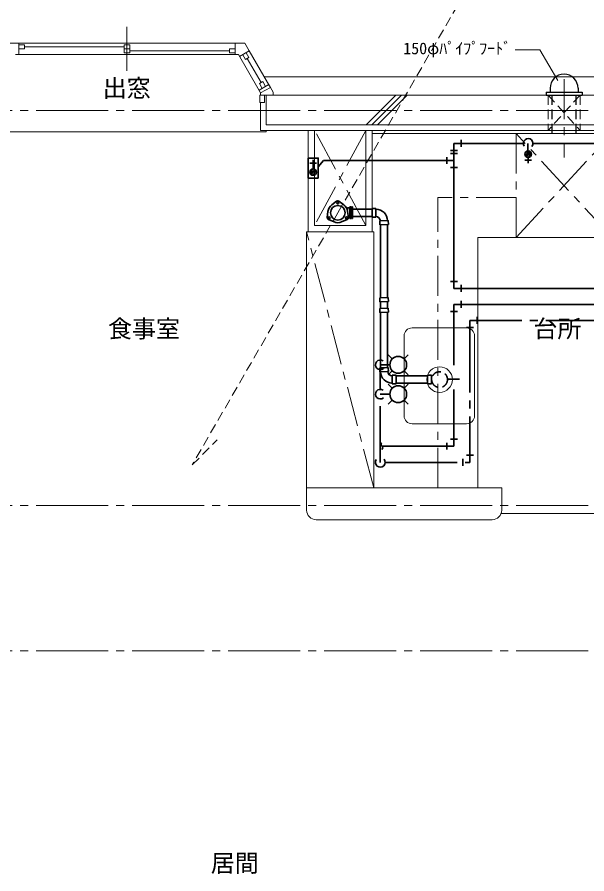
# Model space of a CAD drawing. Units: millimetres at full size, sheet at 1:50; details may follow other scales. Extents: x -9674 to 9699, y -6794 to 6791.
# Drawn here: x -6262 to -2700, y -1533 to 3825 of the extents above; entities that cross this region are included whole.
import ezdxf
from ezdxf.enums import TextEntityAlignment as Align

# ---------------------------------------------------------------- set-up
doc = ezdxf.new("R2010")
doc.units = ezdxf.units.MM
doc.header["$LTSCALE"] = 50
for name, pattern in [('CHAIN1', [8, 5, -1, 1, -1]), ('CHAIN2', [12, 9, -1, 1, -1]), ('DASHED1', [1.8, 1.2, -0.6])]:
    doc.linetypes.add(name, pattern=pattern)
for name, color, linetype, lineweight in [('1-0_芯', 134, 'CHAIN2', 9), ('1-1_躯体', 134, 'Continuous', 9), ('1-2_間仕切', 134, 'Continuous', 9), ('1-3_建具', 134, 'Continuous', 9), ('1-5_設備', 134, 'Continuous', 9), ('1-6_ﾊﾞﾙｺﾆｰ・階段', 134, 'Continuous', 9), ('1-7_その他', 134, 'DASHED1', 9), ('1-8_ハッチ', 134, 'Continuous', 9), ('2-0_芯', 3, 'Continuous', 35), ('2-3_建具', 4, 'Continuous', 35), ('2-7_その他', 2, 'Continuous', 25), ('2-9_金物', 1, 'CHAIN2', 35), ('2-A_文字', 6, 'Continuous', 35), ('2-C', 2, 'DASHED1', 25)]:
    doc.layers.add(name, color=color, linetype=linetype, lineweight=lineweight)
doc.layers.add('1-A_文字', color=134, linetype='Continuous')
doc.styles.add('ＭＳ ゴシック', font='')
doc.styles.get('ＭＳ ゴシック').set_extended_font_data('MS Gothic')

msp = doc.modelspace()

# ---------------------------------------------------------------- linework, layer by layer
at = {"layer": '1-0_芯'}
for p, q in [((-8542.5, 3241.87), (8067.5, 3241.87)), ((-8542.5, 771.87), (8067.5, 771.87)), ((-8542.5, -138.13), (2697.5, -138.13))]:
    msp.add_line(p, q, dxfattribs=at)
at = {"layer": '1-1_躯体'}
for p, q in [((-4706, 3336.87), (-4706, 3151.87)), ((-587.5, 3336.87), (-4706, 3336.87)), ((-622.5, 3151.87), (-4706, 3151.87))]:
    msp.add_line(p, q, dxfattribs=at)
at = {"layer": '1-2_間仕切'}
for p, q in [((-4442.5, 3116.87), (-4442.5, 2481.87)), ((-4402.5, 3116.87), (-4402.5, 2521.87)), ((-4082.5, 3116.87), (-4082.5, 2521.87)), ((-4042.5, 3116.87), (-4042.5, 2481.87)), ((-4402.5, 2521.87), (-4082.5, 2521.87)), ((-4442.5, 2481.87), (-4042.5, 2481.87))]:
    msp.add_line(p, q, dxfattribs=at)
at = {"layer": '1-3_建具'}
for p, q in [((-5575.5, 3765.35), (-5575.5, 3488.39)), ((-6312.71, 3661.87), (-6237.3, 3661.87)), ((-6252.3, 3591.87), (-6252.3, 3661.87)), ((-6217.3, 3650.87), (-6252.3, 3650.87)), ((-6237.3, 3661.87), (-4913.7, 3661.87)), ((-6217.3, 3650.87), (-6217.3, 3626.87)), ((-5593, 3602.87), (-5593, 3650.87)), ((-5593, 3650.87), (-5558, 3650.87)), ((-4838.29, 3661.87), (-4913.7, 3661.87)), ((-4898.7, 3591.87), (-4898.7, 3661.87)), ((-4838.29, 3661.87), (-4810.58, 3613.88)), ((-6237.3, 3591.87), (-6272.3, 3591.87)), ((-6217.3, 3626.87), (-6252.3, 3626.87)), ((-6237.3, 3591.87), (-4913.7, 3591.87)), ((-5593, 3638.87), (-6217.3, 3638.87)), ((-5593, 3626.87), (-5558, 3626.87)), ((-5558, 3614.87), (-4933.7, 3614.87)), ((-4933.7, 3626.87), (-4933.7, 3602.87)), ((-4933.7, 3626.87), (-4898.7, 3626.87)), ((-4933.7, 3602.87), (-4898.7, 3602.87)), ((-4913.7, 3591.87), (-4878.7, 3591.87)), ((-4757.14, 3381.32), (-4878.7, 3591.87)), ((-4871.2, 3578.88), (-4810.58, 3613.88)), ((-4813, 3572.07), (-4830.5, 3602.38)), ((-4696.52, 3416.32), (-4810.58, 3613.88)), ((-4823.39, 3566.07), (-4736.83, 3416.14)), ((-4757.14, 3381.32), (-4739.64, 3351.01)), ((-4749.64, 3368.33), (-4689.02, 3403.33)), ((-4726.44, 3422.14), (-4747.22, 3410.14)), ((-4747.22, 3410.14), (-4729.72, 3379.83)), ((-4679.02, 3386.01), (-4739.64, 3351.01)), ((-4726.44, 3422.14), (-4708.94, 3391.83)), ((-4679.02, 3386.01), (-4696.52, 3416.32)), ((-4745.5, 3291.87), (-4745.5, 3336.87)), ((-4725.5, 3336.87), (-4740.5, 3336.87)), ((-4739.64, 3351.01), (-4739.64, 3336.87)), ((-4661.86, 3336.87), (-4739.64, 3336.87)), ((-4745.5, 3291.87), (-4715.5, 3291.87)), ((-4706, 3116.87), (-4706, 3106.87)), ((-4706, 3106.87), (-6445, 3106.87))]:
    msp.add_line(p, q, dxfattribs=at)
for points in [[(-5593, 3602.87), (-5558, 3602.87), (-5558, 3650.87)], [(-4813, 3572.07), (-4833.78, 3560.07), (-4851.28, 3590.38)], [(-4679.02, 3386.01), (-4661.86, 3356.29), (-4661.86, 3336.87)], [(-4715.5, 3291.87), (-4715.5, 3336.87), (-4745.5, 3336.87)]]:
    msp.add_lwpolyline(points, dxfattribs=at)
at = {"layer": '1-5_設備'}
for p, q in [((-2292.5, 3096.87), (-4042.5, 3096.87)), ((-4452.5, 2481.87), (-4442.5, 2481.87)), ((-4452.5, 741.87), (-4452.5, 2481.87)), ((-4042.5, 2481.87), (-4032.5, 2481.87)), ((-4032.5, 881.87), (-4032.5, 2481.87)), ((-2292.5, 2446.87), (-3382.5, 2446.87)), ((-3382.5, 881.87), (-3382.5, 2446.87)), ((-3792.5, 1881.87), (-3452.5, 1881.87)), ((-3842.5, 1331.87), (-3842.5, 1831.87)), ((-3402.5, 1831.87), (-3402.5, 1331.87)), ((-3792.5, 1281.87), (-3452.5, 1281.87)), ((-3235.93, 721.87), (-2402.5, 721.87)), ((-3292.5, 681.87), (-4392.5, 681.87))]:
    msp.add_line(p, q, dxfattribs=at)
at = {"layer": '1-5_設備', "linetype": 'CHAIN1'}
for p, q in [((-3142.5, 3096.87), (-3142.5, 2446.87)), ((-3142.5, 2446.87), (-2542.5, 3096.87)), ((-2542.5, 2446.87), (-3142.5, 3096.87)), ((-3142.5, 2696.87), (-3632.5, 2696.87)), ((-3632.5, 881.87), (-3632.5, 2696.87)), ((-4032.5, 881.87), (-4452.5, 2481.87))]:
    msp.add_line(p, q, dxfattribs=at)
at = {"layer": '1-5_設備'}
msp.add_lwpolyline([(-3232.5, 741.87), (-3232.5, 881.87), (-4452.5, 881.87)], dxfattribs=at)
msp.add_circle((-3620.87, 1558.5), 80, dxfattribs=at)
for centre, radius, start, end in [((-3792.5, 1831.87), 50, 90, 180), ((-3452.5, 1831.87), 50, 0, 90), ((-3792.5, 1331.87), 50, 180, 270), ((-3452.5, 1331.87), 50, 270, 0), ((-4392.5, 741.87), 60, 180, 270), ((-3292.5, 741.87), 60, 270, 0)]:
    msp.add_arc(centre, radius, start, end, dxfattribs=at)
at = {"layer": '1-6_ﾊﾞﾙｺﾆｰ・階段'}
msp.add_line((-4717.04, 3451.87), (2762.92, 3451.87), dxfattribs=at)
at = {"layer": '1-7_その他', "linetype": 'CHAIN1'}
for p, q in [((-2842.5, 3436.87), (-2842.5, 2946.87)), ((-4082.5, 3116.87), (-4402.5, 2521.87)), ((-4082.5, 2521.87), (-4402.5, 3116.87))]:
    msp.add_line(p, q, dxfattribs=at)
at = {"layer": '1-7_その他'}
for p, q in [((-2942.5, 3336.87), (-2942.5, 3116.87)), ((-2942.5, 3336.87), (-2742.5, 3116.87)), ((-2742.5, 3336.87), (-2942.5, 3116.87)), ((-2742.5, 3336.87), (-2742.5, 3116.87))]:
    msp.add_line(p, q, dxfattribs=at)
at = {"layer": '1-8_ハッチ'}
for p, q in [((-4079.55, 3151.87), (-3894.55, 3336.87)), ((-4044.2, 3151.87), (-3859.2, 3336.87)), ((-4008.84, 3151.87), (-3823.84, 3336.87)), ((-4741, 3291.87), (-4741, 3116.87)), ((-1322.5, 3116.87), (-4741, 3116.87))]:
    msp.add_line(p, q, dxfattribs=at)
at = {"layer": '2-0_芯'}
for p, q in [((-4264.55, 2674.07), (-4294.97, 2650.76)), ((-4249.95, 2674.07), (-4219.53, 2650.76)), ((-4197.49, 2626.88), (-4200.64, 2626.88)), ((-4197.49, 2631.88), (-4197.49, 2618.07)), ((-4197.49, 2631.88), (-4182.25, 2631.88)), ((-4182.25, 2601.38), (-4182.25, 2637.88)), ((-4182.25, 2637.88), (-4175.25, 2637.88)), ((-4175.25, 2637.88), (-4175.25, 2601.38)), ((-4172.25, 2601.38), (-4172.25, 2637.88)), ((-4172.25, 2637.88), (-4165.35, 2637.88)), ((-4165.35, 2601.38), (-4165.35, 2637.88)), ((-4043.41, 2628.2), (-4043.41, 2574.9)), ((-4043.41, 2628.2), (-4043.41, 2574.9)), ((-4018.91, 2628.2), (-4043.41, 2628.2)), ((-4018.91, 2628.2), (-4043.41, 2628.2)), ((-4018.91, 2628.2), (-4018.91, 2574.9)), ((-4018.91, 2628.2), (-4018.91, 2574.9)), ((-4323.71, 2571.61), (-4318.73, 2609.61)), ((-4195.78, 2609.61), (-4190.79, 2571.61)), ((-4182.25, 2564.88), (-4182.25, 2601.38)), ((-4175.25, 2564.88), (-4175.25, 2601.38)), ((-4172.25, 2601.38), (-4172.25, 2564.88)), ((-4043.41, 2624.46), (-4165.35, 2624.46)), ((-4165.35, 2601.38), (-4165.35, 2564.88)), ((-4043.41, 2578.64), (-4165.35, 2578.64)), ((-4018.91, 2574.9), (-4043.41, 2574.9)), ((-4018.91, 2574.9), (-4043.41, 2574.9)), ((-4316.41, 2558.96), (-4281.01, 2544.28)), ((-4198.1, 2558.96), (-4233.5, 2544.28)), ((-4189.87, 2570.88), (-4182.25, 2570.88)), ((-4182.25, 2564.88), (-4175.25, 2564.88)), ((-4172.25, 2564.88), (-4165.35, 2564.88)), ((-3995.05, 2551.52), (-3941.76, 2552.6)), ((-3995.05, 2551.52), (-3994.55, 2527.02)), ((-3995.05, 2551.52), (-3994.55, 2527.02)), ((-3994.55, 2527.02), (-3941.26, 2528.11)), ((-3994.55, 2527.02), (-3941.26, 2528.11)), ((-3990.21, 2070.19), (-3990.46, 2527.11)), ((-3945.55, 2071.27), (-3945.55, 2528.02)), ((-3941.76, 2552.6), (-3941.26, 2528.11)), ((-3941.82, 2071.27), (-3995.11, 2070.19)), ((-3941.82, 2071.27), (-3995.11, 2070.19)), ((-3994.61, 2045.69), (-3995.11, 2070.19)), ((-3941.32, 2046.78), (-3994.61, 2045.69)), ((-3990.38, 2003.08), (-3990.4, 2045.78)), ((-3945.55, 2003.99), (-3945.55, 2046.69)), ((-3941.32, 2046.78), (-3941.82, 2071.27)), ((-3941.32, 2046.78), (-3941.82, 2071.27)), ((-3941.82, 2004.06), (-3995.11, 2002.98)), ((-3941.82, 2004.06), (-3995.11, 2002.98)), ((-3994.61, 1978.48), (-3995.11, 2002.98)), ((-3941.32, 1979.57), (-3941.82, 2004.06)), ((-3941.32, 1979.57), (-3941.82, 2004.06)), ((-3941.32, 1979.57), (-3994.61, 1978.48)), ((-3989.98, 1632.04), (-3990.17, 1978.57)), ((-3945.55, 1633.02), (-3945.55, 1979.48)), ((-3941.82, 1633.02), (-3995.11, 1631.94)), ((-3964.41, 1632.56), (-3995.11, 1631.94)), ((-3994.61, 1607.44), (-3995.11, 1631.94)), ((-3941.32, 1608.53), (-3994.61, 1607.44)), ((-3941.32, 1608.53), (-3941.82, 1633.02)), ((-3941.32, 1608.53), (-3941.51, 1618.07)), ((-3917.46, 1531.85), (-3917.46, 1585.15)), ((-3917.46, 1531.85), (-3917.46, 1585.15)), ((-3917.46, 1585.15), (-3892.96, 1585.15)), ((-3917.46, 1585.15), (-3892.96, 1585.15)), ((-3892.96, 1531.85), (-3892.96, 1585.15)), ((-3892.96, 1531.85), (-3892.96, 1585.15)), ((-3889.81, 1581.41), (-3695.88, 1581.41)), ((-3695.88, 1585.15), (-3695.88, 1531.85)), ((-3695.88, 1585.15), (-3695.88, 1531.85)), ((-3671.38, 1585.15), (-3695.88, 1585.15)), ((-3671.38, 1585.15), (-3671.38, 1531.85)), ((-3671.38, 1581.2), (-3664.72, 1581.2)), ((-3917.46, 1531.85), (-3892.96, 1531.85)), ((-3917.46, 1531.85), (-3892.96, 1531.85)), ((-3889.81, 1535.59), (-3695.88, 1535.59)), ((-3671.38, 1531.85), (-3695.88, 1531.85)), ((-3671.38, 1535.8), (-3664.72, 1535.8))]:
    msp.add_line(p, q, dxfattribs=at)
for points in [[(-3995.05, 2551.52), (-3941.76, 2552.6), (-3941.26, 2528.11)], [(-3941.32, 2046.78), (-3994.61, 2045.69), (-3995.11, 2070.19)], [(-3941.32, 1979.57), (-3994.61, 1978.48), (-3995.11, 2002.98)], [(-3941.32, 1608.53), (-3994.61, 1607.44), (-3995.11, 1631.94)]]:
    msp.add_lwpolyline(points, dxfattribs=at)
for centre, radius in [((-4257.25, 2601.55), 46), ((-4257.25, 2664.55), 6), ((-4311.81, 2570.05), 6), ((-4202.69, 2570.05), 6)]:
    msp.add_circle(centre, radius, dxfattribs=at)
at = {"layer": '2-0_芯', "linetype": 'DASHED1'}
msp.add_circle((-3620.87, 1558.5), 49.37, dxfattribs=at)
at = {"layer": '2-0_芯'}
for centre, radius, start, end in [((-4257.25, 2601.55), 62, 127.472, 172.528), ((-4257.25, 2664.55), 12, 52.528, 127.472), ((-4257.25, 2601.55), 62, 7.472, 52.528), ((-4021.41, 2548.48), 75.77, 3.057, 88.109), ((-4021.41, 2548.48), 30.37, 5.889, 85.278), ((-4311.81, 2570.05), 12, 172.528, 247.472), ((-4257.25, 2601.55), 62, 247.472, 292.528), ((-4202.69, 2570.05), 12, 292.528, 7.472), ((-3914.96, 2049.82), 30.37, 185.889, 185.89349), ((-3914.96, 1982.61), 30.37, 185.889, 185.89349), ((-3914.96, 1611.57), 75.77, 183.0593, 268.109), ((-3914.96, 1611.57), 30.37, 185.889, 185.89349), ((-3914.96, 1611.57), 30.37, 185.89349, 265.278)]:
    msp.add_arc(centre, radius, start, end, dxfattribs=at)
at = {"layer": '2-3_建具'}
for p, q in [((-3486.68, 3013.59), (-3486.68, 3056.79)), ((-3530.98, 2128.52), (-3530.98, 3035.19)), ((-3097.48, 3035.19), (-3530.98, 3035.19)), ((-3069.41, 2987.82), (-3069.41, 3035.19)), ((-2342.68, 3035.19), (-3036.8, 3035.19)), ((-3575.27, 2906.97), (-3575.27, 2950.17)), ((-3509.38, 2990.89), (-3552.58, 2990.89)), ((-3552.58, 2972.86), (-3509.38, 2972.86)), ((-3062.02, 2987.28), (-3086.47, 2962.84)), ((-3072.78, 2987.13), (-3086.32, 2973.59)), ((-3054.92, 2983.78), (-3082.97, 2955.73)), ((-3049.94, 2978.16), (-3077.35, 2950.75)), ((-3047.27, 2970.22), (-3069.41, 2948.08)), ((-3067.14, 2911.56), (-3067.14, 2947.95)), ((-3051.95, 2954.93), (-3054.12, 2952.76)), ((-4431.25, 2912.21), (-4391.25, 2912.21)), ((-4411.25, 2932.21), (-4411.25, 2875.83)), ((-4346.31, 2928.57), (-4380, 2889.26)), ((-3530.98, 2928.57), (-4346.31, 2928.57)), ((-3047.14, 2929.75), (-3087.14, 2929.75)), ((-4431.12, 2853.55), (-4408.97, 2875.7)), ((-4428.45, 2845.62), (-4401.04, 2873.02)), ((-4426.43, 2868.84), (-4424.27, 2871.01)), ((-4423.47, 2839.99), (-4395.42, 2868.04)), ((-4416.36, 2836.49), (-4391.91, 2860.94)), ((-4405.61, 2836.64), (-4392.06, 2850.18)), ((-3552.58, 2884.27), (-3509.38, 2884.27)), ((-3552.58, 2172.82), (-3509.38, 2172.82)), ((-3486.68, 2150.12), (-3486.68, 2106.92)), ((-3530.98, 2128.52), (-1898.35, 2128.52))]:
    msp.add_line(p, q, dxfattribs=at)
msp.add_lwpolyline([(-4380, 2818.47), (-4442.5, 2818.47), (-4442.5, 2943.47), (-4380, 2943.47)], close=True, dxfattribs=at)
for centre in [(-3067.14, 2967.95), (-4411.25, 2855.83)]:
    msp.add_circle(centre, 20, dxfattribs=at)
msp.add_arc((-3067.14, 3035.19), 30.34, 320.49, 214.849, dxfattribs=at)
at = {"layer": '2-7_その他', "color": 7, "lineweight": 9}
for p in [(-3147.63, 3619.95), (-2882.3, 3428.17)]:
    msp.add_line(p, (-2993.02, 3619.95), dxfattribs=at)
at = {"layer": '2-7_その他'}
for p, q in [((-2929.87, 3380.87), (-2929.87, 3356.87)), ((-2754.87, 3380.87), (-2754.87, 3356.87)), ((-2955, 3356.87), (-2730, 3356.87)), ((-2942.5, 3356.87), (-2742.5, 3356.87)), ((-2730, 3356.87), (-2730, 3336.87))]:
    msp.add_line(p, q, dxfattribs=at)
msp.add_lwpolyline([(-2955, 3356.87), (-2955, 3336.87), (-2730, 3336.87)], dxfattribs=at)
msp.add_arc((-2842.37, 3380.87), 87.5, 0, 180, dxfattribs=at)
at = {"layer": '2-9_金物'}
for p, q in [((-3386.68, 1950.12), (-3386.68, 1906.92)), ((-3409.38, 1884.23), (-3452.58, 1884.23)), ((-707.43, 1928.52), (-3430.98, 1928.52)), ((-3430.98, 1928.52), (-3430.98, 1040.63)), ((-3991.68, 1497.64), (-3991.68, 1620.43)), ((-3991.68, 1391.16), (-3991.68, 1040.63)), ((-3409.38, 1084.92), (-3452.58, 1084.92)), ((-3961.34, 1040.63), (-3430.98, 1040.63)), ((-3475.27, 1019.03), (-3475.27, 1062.23))]:
    msp.add_line(p, q, dxfattribs=at)
at = {"layer": '2-9_金物', "linetype": 'Continuous'}
for p, q in [((-3916.45, 1687.93), (-3941.67, 1713.14)), ((-3842.13, 1687.93), (-3816.91, 1713.14)), ((-3931.84, 1650.77), (-3991.68, 1650.77)), ((-3916.45, 1613.61), (-3941.67, 1588.39)), ((-3842.13, 1613.61), (-3816.91, 1588.39))]:
    msp.add_line(p, q, dxfattribs=at)
msp.add_circle((-3879.29, 1650.77), 52.55, dxfattribs=at)
for centre, start, end in [((-3991.68, 1650.77), 55.151, 309.51), ((-3991.68, 1040.63), 145.151, 39.51)]:
    msp.add_arc(centre, 30.34, start, end, dxfattribs=at)
at = {"layer": '2-A_文字'}
for p, q in [((-3486.68, 2050.12), (-3486.68, 2006.92)), ((-3509.38, 1984.23), (-3552.58, 1984.23)), ((-2090.89, 2028.52), (-3530.98, 2028.52)), ((-3530.98, 1649.1), (-3530.98, 2028.52)), ((-3496.56, 1561.2), (-3565.39, 1561.2)), ((-3916.45, 1504.46), (-3941.67, 1529.68)), ((-3842.13, 1504.46), (-3816.91, 1529.68)), ((-3931.84, 1467.3), (-3991.68, 1467.3)), ((-3530.98, 1496.69), (-3530.98, 1142.19)), ((-3916.45, 1430.14), (-3941.67, 1404.92)), ((-3842.13, 1430.14), (-3816.91, 1404.92)), ((-3509.38, 1186.48), (-3552.58, 1186.48)), ((-3981.27, 1142.19), (-3530.98, 1142.19)), ((-3575.27, 1120.59), (-3575.27, 1163.79))]:
    msp.add_line(p, q, dxfattribs=at)
msp.add_circle((-3879.29, 1467.3), 52.55, dxfattribs=at)
for centre, radius, start, end in [((-3991.68, 1467.3), 30.34, 55.151, 309.51), ((-3975.2, 1152.19), 11.7, 121.23674, 238.76326), ((-3987.33, 1132.19), 11.7, 301.23674, 58.76326)]:
    msp.add_arc(centre, radius, start, end, dxfattribs=at)
at = {"layer": '2-C', "color": 7, "lineweight": 9}
for p, q in [((-4257.25, 2601.55), (-3347.22, 4177.78)), ((-4257.25, 2601.55), (-5167.29, 1025.32)), ((-5167.29, 1025.32), (-5011.53, 1181.08))]:
    msp.add_line(p, q, dxfattribs=at)
at = {"layer": '2-C'}
for p, q in [((-2917.37, 3096.87), (-2917.37, 3336.87)), ((-2767.37, 3096.87), (-2767.37, 3336.87))]:
    msp.add_line(p, q, dxfattribs=at)

# ---------------------------------------------------------------- texts
at = {"layer": '1-A_文字', "style": 'ＭＳ ゴシック'}
for s, p in [('出窓', (-5727.03, 3293.11)), ('食事室', (-5694.11, 1788.41)), ('台所', (-3033.76, 1788.41)), ('居間', (-5051.59, -1553.63))]:
    msp.add_text(s, height=110, dxfattribs=at).set_placement(p, align=Align.BOTTOM_LEFT)
at = {"layer": '2-7_その他', "color": 7, "style": 'ＭＳ ゴシック'}
msp.add_text('150φﾊﾟｲﾌﾟﾌｰﾄﾞ', height=73.31, dxfattribs=at).set_placement((-3848.25, 3571.01), align=Align.BOTTOM_LEFT)

doc.saveas('drawing.dxf')
